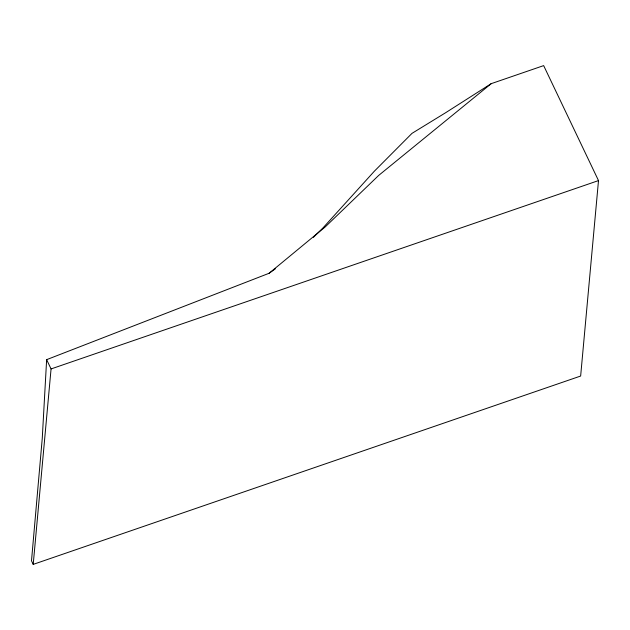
<?xml version="1.0" encoding="UTF-8"?>
<svg xmlns="http://www.w3.org/2000/svg" width="630" height="630" viewBox="0 0 630 630"><rect width="100%" height="100%" fill="white"/><g stroke="black" fill="none" stroke-linecap="round" stroke-linejoin="round"><path stroke-width="0.94" d="M275.373 268.805L269.089 273.278L46.636 359.659L42.257 438.362L31.5 560.802L33.209 564.385L580.647 376.039L598.5 180.589L543.659 65.614L491.219 83.656L445.583 112.754L411.996 133.363L374.346 171.21L323.159 227.721L313.409 237.345M33.209 564.385L51.062 368.936L46.636 359.659M269.089 273.278L325.151 226.989L378.693 175.408L491.219 83.656M51.062 368.936L598.5 180.589"/></g></svg>
